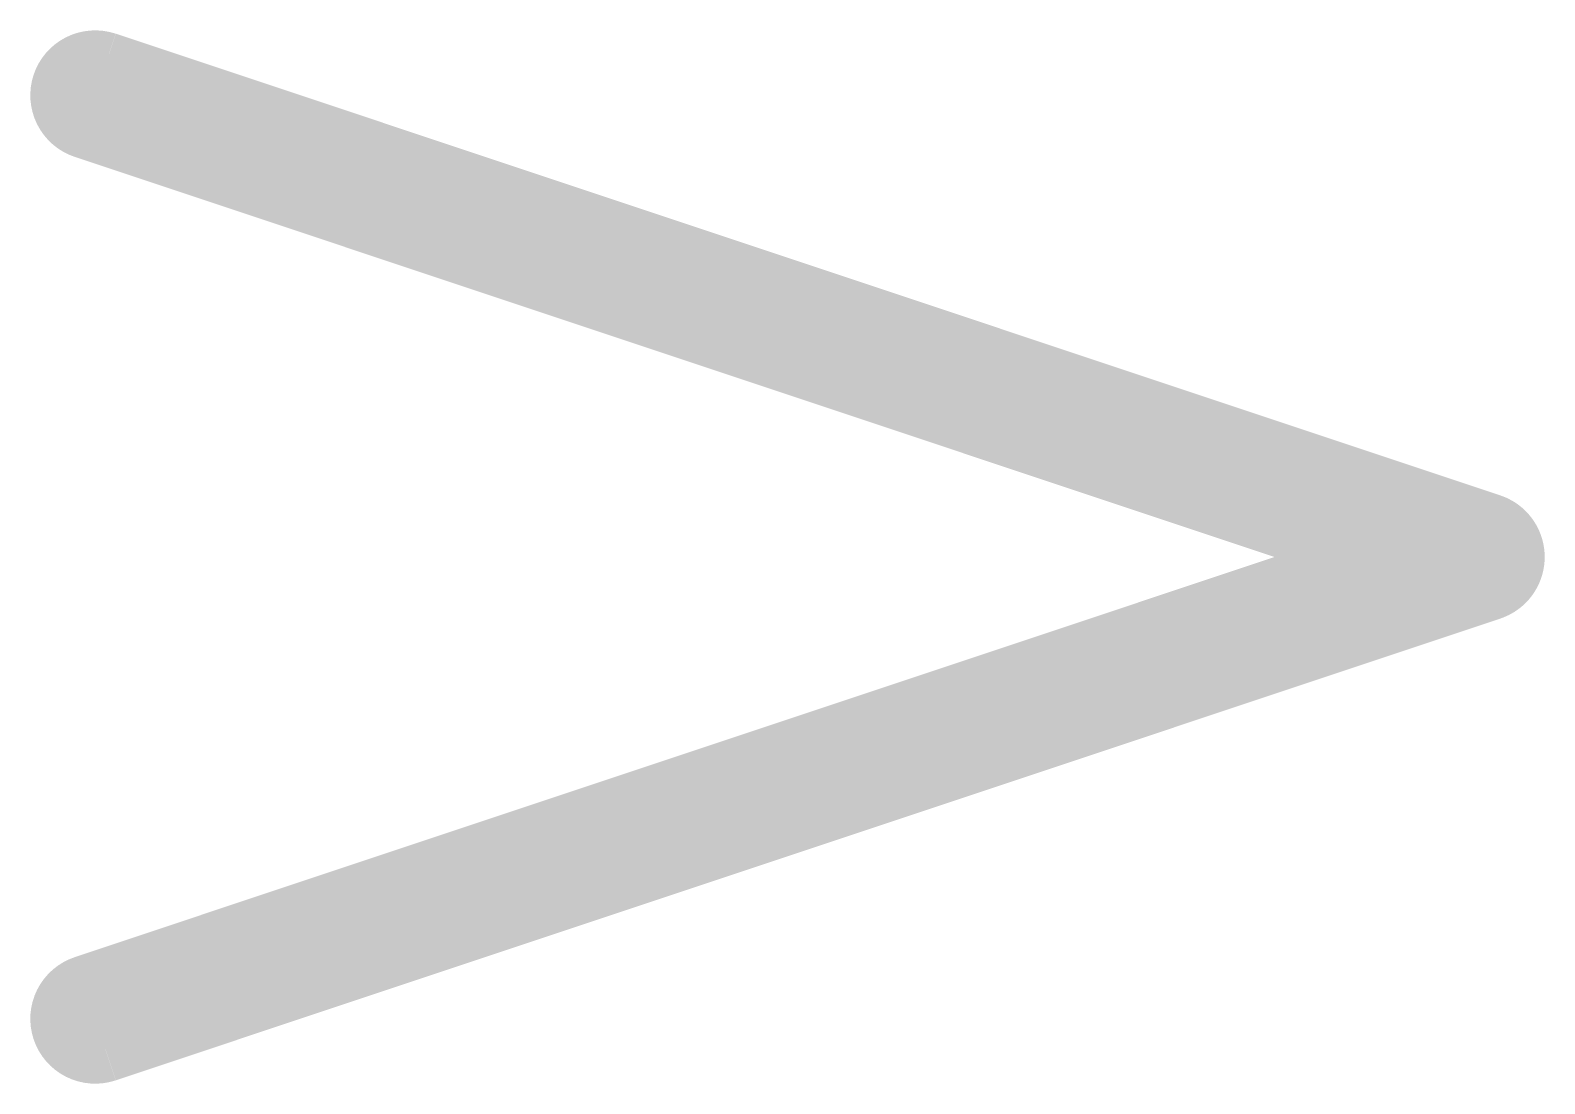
# Model space of a CAD drawing. Extents: x -177 to 163, y -159 to 163.
# Drawn here: x 62.992 to 64.77, y 29.9 to 31.137 of the extents above; entities that cross this region are included whole.
import ezdxf

# ---------------------------------------------------------------- set-up
doc = ezdxf.new("R2010")
doc.units = 0
doc.layers.add('96', color=251, linetype='CONTINUOUS')

msp = doc.modelspace()

# ---------------------------------------------------------------- linework, layer by layer
at = {"layer": '96', "const_width": 0.1524}
for points in [[(64.6938, 30.5185), (63.0682, 31.0604)], [(63.0682, 29.9767), (64.6938, 30.5185)]]:
    msp.add_lwpolyline(points, dxfattribs=at)
at = {"layer": '96', "const_width": 0.0762}
for points in [[(63.0802, 31.0965, 1), (63.0562, 31.0242)], [(64.7058, 30.4824, 1), (64.6818, 30.5547)], [(64.6818, 30.4824, 1), (64.7058, 30.5547)], [(63.0562, 30.0128, 1), (63.0802, 29.9405)]]:
    msp.add_lwpolyline(points, format="xyb", dxfattribs=at)

doc.saveas('drawing.dxf')
